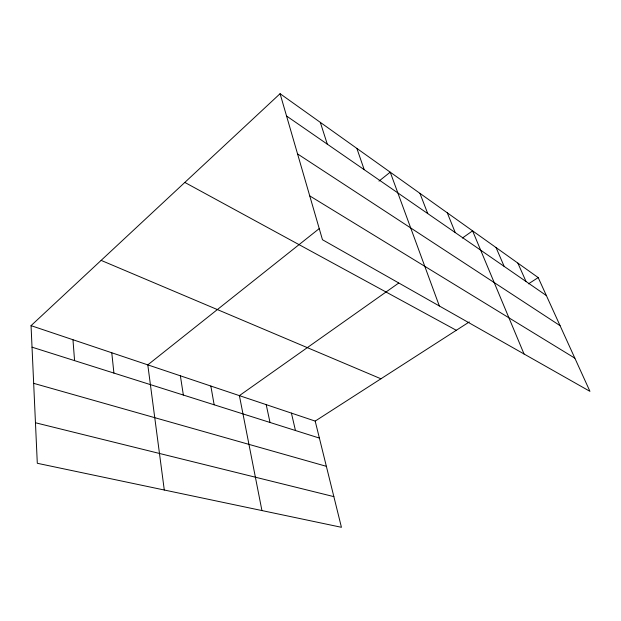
<?xml version="1.0" encoding="UTF-8"?>
<svg xmlns="http://www.w3.org/2000/svg" width="621" height="621" viewBox="0 0 621 621"><rect width="100%" height="100%" fill="white"/><g stroke="black" fill="none" stroke-linecap="round" stroke-linejoin="round"><path stroke-width="0.93" d="M31.05 325.652L315.189 421.092L341.434 527.299L37.299 463.282L31.05 325.652L280.079 93.701L538.197 277.587L589.95 391.354L322.47 239.729L280.079 93.701M319.52 228.373L147.798 364.869L164.286 490.016M378.989 181.107L390.229 172.172L439.342 305.982M398.674 283.075L239.395 395.631L261.93 510.563M462.404 238.045L472.589 230.841L524.039 353.993M315.189 421.092L469.29 321.934M528.479 283.844L538.197 277.587M35.459 422.761L333.857 496.629M33.674 383.343L326.367 466.324M32.028 347.17L319.388 438.084M101.13 260.385L380.929 378.787M184.817 182.427L456.303 330.287M309.739 195.887L574.86 358.177M297.56 153.923L560.064 325.66M286.553 116.003L546.387 295.58M517.86 263.102L526.034 281.515M496.047 247.562L504.182 266.417M447.283 212.824L455.247 232.596M419.92 193.325L427.737 213.577M356.873 148.411L364.209 169.673M320.32 122.368L327.283 144.15M291.42 413.105L295.449 430.508M266.199 404.636L270.019 422.466M210.845 386.045L214.152 404.791M180.377 375.814L183.358 395.049M111.772 352.767L113.915 373.081M72.968 339.734L74.574 360.63"/></g></svg>
